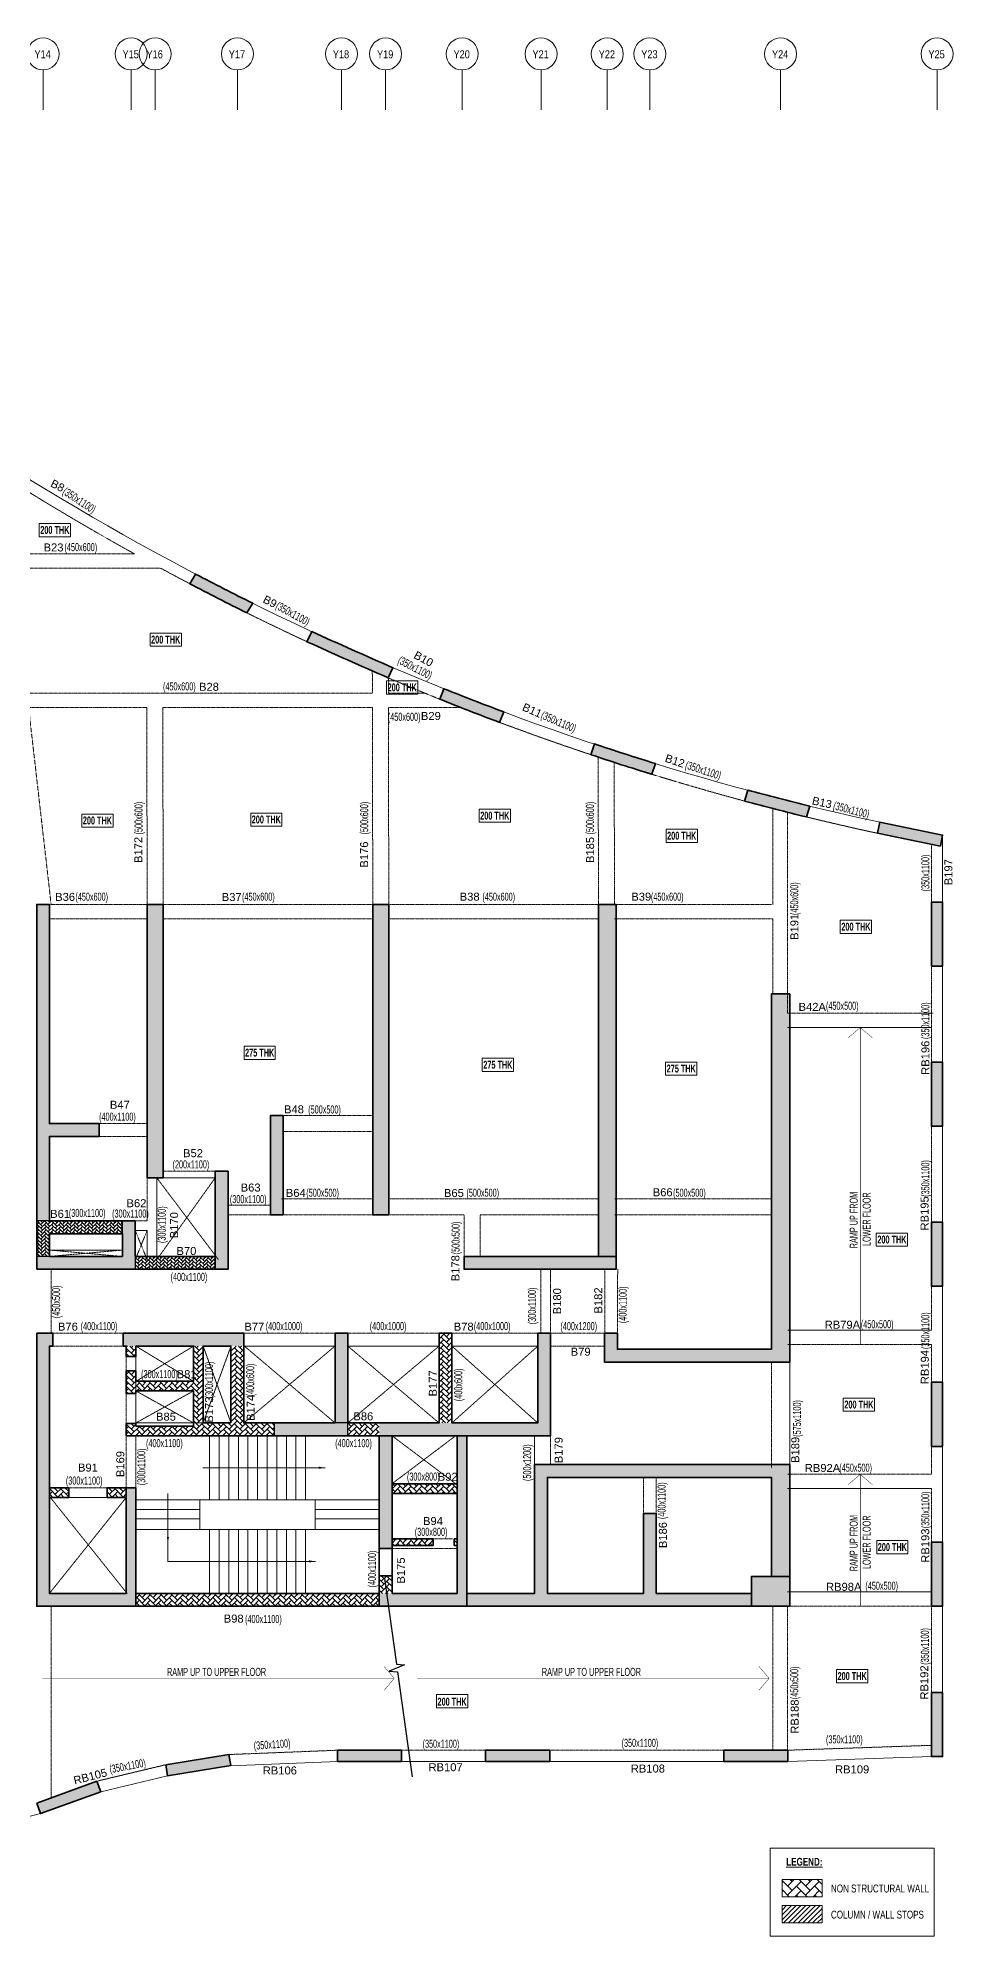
# Model space of a CAD drawing. Header units: millimetres. Extents: x 140 to 70374, y 109 to 63222.
# Drawn here: x 41789 to 70374, y 3930 to 63222 of the extents above; entities that cross this region are included whole.
import ezdxf
from ezdxf.enums import TextEntityAlignment as Align

# ---------------------------------------------------------------- set-up
doc = ezdxf.new("R2010")
doc.units = ezdxf.units.MM
doc.linetypes.add('Grid Line', pattern=[2222.5, 1270, -317.5, 317.5, -317.5])
doc.linetypes.add('HIDDEN', pattern=[0.375, 0.25, -0.125])
for name, color, linetype, lineweight in [('A-ANNO-DIMS', 8, 'Continuous', 15), ('A-DETL-MISC', 35, 'Continuous', 15), ('A-FLOR-IDEN', 11, 'Continuous', 9), ('A-GRIDS', 8, 'Continuous', 9), ('A-HIDD-ABVE', 8, 'HIDDEN', 20), ('G-ANNO-TEXT', 231, 'Continuous', 9), ('S-BEAM', 7, 'Continuous', 18), ('S-BEAM-IDEN', 2, 'Continuous', 9), ('S-COL HATCH', 9, 'Continuous', 0), ('S-COLS', 5, 'Continuous', 35), ('S-GRIDS', 8, 'Continuous', 9)]:
    doc.layers.add(name, color=color, linetype=linetype, lineweight=lineweight)
for name, color, linetype in [('Beam Nos', 7, 'Continuous'), ('changes', 7, 'Continuous'), ('SUNK SLAB', 8, 'Continuous')]:
    doc.layers.add(name, color=color, linetype=linetype)
doc.styles.add('Arial Narrow', font='ARIALN.TTF', dxfattribs={"height": 400})
doc.styles.add('Dim.s & Anno.(Misc.)', font='ARIALN.TTF')
doc.styles.add('SC-BBS1', font='SansSerif')
doc.styles.add('Swis721 LtCn BT', font='swisscl.ttf', dxfattribs={"width": 0.9, "height": 233.355162})
doc.styles.add('Swis721 LtCn BT_2', font='swisscl.ttf', dxfattribs={"height": 244.992296})
doc.styles.add('Swis721 LtCn BT_B', font='', dxfattribs={"width": 0.9, "height": 246.918336})
doc.styles.get('Swis721 LtCn BT_B').set_extended_font_data('Swis721 LtCn BT', bold=True)
doc.dimstyles.new('A-GFC-100', dxfattribs={"dimscale": 100, "dimtxt": 1.75, "dimasz": 1.5, "dimexe": 1.5, "dimexo": 0, "dimgap": 1, "dimtad": 1, "dimdsep": 46, "dimtxsty": 'Dim.s & Anno.(Misc.)', "dimblk": 'ARCHTICK', "dimcen": 0, "dimdle": 1.5, "dimclrd": 256, "dimclre": 8, "dimclrt": 6, "dimazin": 2, "dimtfac": 1, "dimtix": 1, "dimtmove": 2, "dimatfit": 3, "dimfxl": 1, "dimtolj": 1, "dimlwd": -1, "dimlwe": 9, "dimarcsym": 0})
pattern_1 = [(45, (-31794446.85, 20735559.75), (0, 169.7056275), [360, -120]), (135, (-31794362, 20735644.6), (1e-14, 169.7056275), [360, -120])]

# ---------------------------------------------------------------- blocks, each defined once
blk = doc.blocks.new('*U10')
blk.add_lwpolyline([(-28.23, 0), (-1.25, 0), (-0.62, 2.5), (0.62, -2.5), (1.25, 0), (34.3, 0)])
blk = doc.blocks.new('_ARCHTICK')
at = {"color": 0, "linetype": 'ByBlock', "const_width": 0.15}
blk.add_lwpolyline([(-0.5, -0.5), (0.5, 0.5)], dxfattribs=at)
blk = doc.blocks.new('A$Cb7cd9481')
at = {"layer": 'S-COL HATCH', "transparency": 33554687}
h = blk.add_hatch(color=256, dxfattribs=at)
h.dxf.hatch_style = 1
h.paths.add_polyline_path([(28420, 25306), (28602, 25607, -0.00603), (26815, 26517), (26634, 26217, 0.006005)])
h = blk.add_hatch(color=256, dxfattribs=at)
h.dxf.hatch_style = 1
h.paths.add_polyline_path([(30445, 24722), (30297, 24405, 0.004309), (32837, 23274), (32985, 23591, -0.004327)])
h = blk.add_hatch(color=256, dxfattribs=at)
h.dxf.hatch_style = 1
h.paths.add_polyline_path([(36311, 21885), (36443, 22213, -0.006015), (34578, 22935), (34446, 22609, 0.00603)])
h = blk.add_hatch(color=256, dxfattribs=at)
h.dxf.hatch_style = 1
h.paths.add_polyline_path([(41071, 20263), (41183, 20599, -0.006015), (39279, 21210), (39167, 20874, 0.00603)])
h = blk.add_hatch(color=256, dxfattribs=at)
h.dxf.hatch_style = 1
h.paths.add_polyline_path([(45907, 18929), (46003, 19269, -0.006016), (44065, 19767), (43970, 19427, 0.006031)])
h = blk.add_hatch(color=256, dxfattribs=at)
h.dxf.hatch_style = 1
h.paths.add_polyline_path([(48195, 18764), (48125, 18421), (50085, 18021), (50155, 18363)])
h = blk.add_hatch(color=256, dxfattribs=at)
h.dxf.hatch_style = 1
h.paths.add_polyline_path([(50155, 16269), (49805, 16269), (49805, 14269), (50155, 14269)])
h = blk.add_hatch(color=256, dxfattribs=at)
h.dxf.hatch_style = 1
h.paths.add_polyline_path([(49805, 9269), (50155, 9269), (50155, 11269), (49805, 11269)])
h = blk.add_hatch(color=256, dxfattribs=at)
h.dxf.hatch_style = 1
h.paths.add_polyline_path([(50155, 6269), (49805, 6269), (49805, 4269), (50155, 4269)])
h = blk.add_hatch(color=256, dxfattribs=at)
h.dxf.hatch_style = 1
h.paths.add_polyline_path([(50155, 1269), (49805, 1269), (49805, -731), (50155, -731)])
h = blk.add_hatch(color=256, dxfattribs=at)
h.dxf.hatch_style = 1
h.paths.add_polyline_path([(49805, -5724), (50155, -5724), (50155, -3724), (49805, -3724)])
h = blk.add_hatch(color=256, dxfattribs=at)
h.dxf.hatch_style = 1
h.paths.add_polyline_path([(49805, -10421), (50155, -10421), (50155, -8421), (49805, -8421)])
h = blk.add_hatch(color=256, dxfattribs=at)
h.dxf.hatch_style = 1
h.paths.add_polyline_path([(25886, -10678), (25942, -11024), (27916, -10706), (27860, -10360)])
h = blk.add_hatch(color=256, dxfattribs=at)
h.dxf.hatch_style = 1
h.paths.add_polyline_path([(31255, -10224), (31255, -10574), (33255, -10574), (33255, -10224)])
h = blk.add_hatch(color=256, dxfattribs=at)
h.dxf.hatch_style = 1
h.paths.add_polyline_path([(35880, -10224), (35880, -10574), (37880, -10574), (37880, -10224)])
h = blk.add_hatch(color=256, dxfattribs=at)
h.dxf.hatch_style = 1
h.paths.add_polyline_path([(43315, -10224), (43315, -10574), (45315, -10574), (45315, -10224)])
h = blk.add_hatch(color=256, dxfattribs=at)
h.dxf.hatch_style = 1
h.paths.add_polyline_path([(23855, -11522), (23735, -11193), (21855, -11874), (21974, -12203)])
at = {"layer": 'S-COLS', "elevation": 0}
for points in [[(26634, 26217, 0.006005), (28420, 25306), (28602, 25607, -0.00603), (26815, 26517), (26634, 26217)], [(30297, 24405), (30445, 24722, 0.004327), (32985, 23591), (32837, 23274, -0.004309), (30297, 24405)], [(36443, 22213, -0.006015), (34578, 22935), (34446, 22609, 0.00603), (36311, 21885), (36443, 22213)], [(39167, 20874, 0.00603), (41071, 20263), (41183, 20599, -0.006015), (39279, 21210), (39167, 20874)], [(46003, 19269, -0.006016), (44065, 19767), (43970, 19427, 0.006031), (45907, 18929), (46003, 19269)]]:
    blk.add_lwpolyline(points, format="xyb", dxfattribs=at)
for points in [[(48195, 18764), (50155, 18363), (50085, 18021), (48125, 18421), (48195, 18764)], [(25886, -10678), (25942, -11024), (27916, -10706), (27860, -10360), (25886, -10678)], [(21855, -11874), (21974, -12203), (23855, -11522), (23735, -11193), (21855, -11874)]]:
    blk.add_lwpolyline(points, dxfattribs=at)
for points in [[(49805, 16269), (50155, 16269), (50155, 14269), (49805, 14269)], [(49805, 11269), (50155, 11269), (50155, 9269), (49805, 9269)], [(49805, 6269), (50155, 6269), (50155, 4269), (49805, 4269)], [(49805, 1269), (50155, 1269), (50155, -731), (49805, -731)], [(49805, -3724), (50155, -3724), (50155, -5724), (49805, -5724)], [(49805, -8421), (50155, -8421), (50155, -10421), (49805, -10421)], [(31255, -10224), (33255, -10224), (33255, -10574), (31255, -10574)], [(35880, -10224), (37880, -10224), (37880, -10574), (35880, -10574)], [(43315, -10224), (45315, -10224), (45315, -10574), (43315, -10574)]]:
    blk.add_lwpolyline(points, close=True, dxfattribs=at)
blk = doc.blocks.new('A$C0921b736')
at = {"layer": 'S-COL HATCH', "transparency": 33554687}
h = blk.add_hatch(color=256, dxfattribs=at)
h.dxf.hatch_style = 1
h.paths.add_polyline_path([(29725, 12785), (30125, 12785), (30125, 15425), (31675, 15425), (31675, 15825), (30125, 15825), (30125, 22675), (29725, 22675)])
h = blk.add_hatch(color=256, dxfattribs=at)
h.dxf.hatch_style = 1
h.paths.add_polyline_path([(33675, 14135), (33175, 14135), (33175, 22675), (33675, 22675)])
h = blk.add_hatch(color=256, dxfattribs=at)
h.dxf.hatch_style = 1
h.paths.add_polyline_path([(40725, 12975), (40225, 12975), (40225, 22675), (40725, 22675)])
h = blk.add_hatch(color=256, dxfattribs=at)
h.dxf.hatch_style = 1
h.paths.add_polyline_path([(43075, 11675), (43075, 11275), (47825, 11275), (47825, 11675)])
h.paths.add_polyline_path([(47825, 22675), (47275, 22675), (47275, 11675), (47825, 11675)])
h = blk.add_hatch(color=256, dxfattribs=at)
h.dxf.hatch_style = 1
h.paths.add_polyline_path([(53250, 8375), (53250, 19875), (52675, 19875), (52675, 8775), (47865, 8775), (47865, 9275), (47465, 9275), (47465, 8375)])
h = blk.add_hatch(color=256, dxfattribs=at)
h.dxf.hatch_style = 1
h.paths.add_polyline_path([(37425, 16075), (37025, 16075), (37025, 12975), (37425, 12975)])
h = blk.add_hatch(color=256, dxfattribs=at)
h.dxf.hatch_style = 1
h.paths.add_polyline_path([(35305, 11675), (35305, 11275), (35705, 11275), (35705, 14335), (35305, 14335)])
h = blk.add_hatch(color=256, dxfattribs=at)
h.dxf.hatch_style = 1
h.paths.add_polyline_path([(32805, 11275), (32805, 11675), (32805, 12785), (32405, 12785), (32405, 12385), (32405, 11675), (30125, 11675), (29725, 11675), (29725, 11275)])
at = {"layer": 'S-COL HATCH'}
h = blk.add_hatch(dxfattribs=at)
h.set_pattern_fill('AR-HBONE', color=256, scale=20)
h.set_pattern_definition([(45, (-31794446.854, 20735559.75), (0, 113.13708499), [240, -80]), (135, (-31794390.286, 20735616.32), (9e-15, 113.13708499), [240, -80])])
h.paths.add_polyline_path([(30125, 12385), (30125, 11692), (30125, 11692), (30125, 11675), (29725, 11675), (29725, 12785), (32405, 12785), (32405, 12485), (32405, 12385)])
h = blk.add_hatch(dxfattribs=at)
h.set_pattern_fill('AR-HBONE', color=256, scale=20)
h.set_pattern_definition([(45, (-31966103.18, 21022167.41), (0, 113.13708499), [240, -80]), (135, (-31966046.61, 21022223.98), (9e-15, 113.13708499), [240, -80])])
h.paths.add_polyline_path([(35305, 11275), (35305, 11675), (32805, 11675), (32805, 11275)])
at = {"layer": 'S-COL HATCH', "transparency": 33554687}
h = blk.add_hatch(color=256, dxfattribs=at)
h.dxf.hatch_style = 1
h.paths.add_polyline_path([(32525, 4450), (32825, 4450), (32825, 1150), (32825, 750), (30125, 750), (29725, 750), (29725, 1150), (29725, 1150), (29725, 9275), (30225, 9275), (30225, 8875), (30125, 8875), (30125, 1150), (30125, 1150), (32525, 1150), (32525, 1150)])
h = blk.add_hatch(color=256, dxfattribs=at)
h.dxf.hatch_style = 1
h.paths.add_polyline_path([(36195, 9275), (32425, 9275), (32425, 8875), (36195, 8875)])
h = blk.add_hatch(color=256, dxfattribs=at)
h.dxf.hatch_style = 1
h.paths.add_polyline_path([(39445, 9275), (39045, 9275), (39045, 6475), (39445, 6475)])
h = blk.add_hatch(color=256, dxfattribs=at)
h.dxf.hatch_style = 1
h.paths.add_polyline_path([(40425, 6075), (40425, 6475), (45379, 6475), (45379, 9275), (45779, 9275), (45779, 6075)])
at = {"layer": 'S-COL HATCH'}
h = blk.add_hatch(dxfattribs=at)
h.set_pattern_fill('AR-HBONE', color=256, scale=30)
h.set_pattern_definition(pattern_1)
h.paths.add_polyline_path([(42695, 6475), (42295, 6475), (42295, 9275), (42695, 9275)])
h = blk.add_hatch(dxfattribs=at)
h.set_pattern_fill('AR-HBONE', color=256, scale=30)
h.set_pattern_definition(pattern_1)
h.paths.add_polyline_path([(34925, 8875), (34625, 8875), (34625, 7775), (32825, 7775), (32825, 8100), (32525, 8100), (32525, 7398), (32825, 7398), (32825, 7475), (34625, 7475), (34625, 6375), (32825, 6375), (32825, 6453), (32525, 6453), (32525, 6075), (37145, 6075), (37145, 6475), (34925, 6475)])
h = blk.add_hatch(dxfattribs=at)
h.set_pattern_fill('AR-HBONE', color=256, scale=30)
h.set_pattern_definition(pattern_1)
h.paths.add_polyline_path([(32825, 8875), (32525, 8875), (32525, 8550), (32825, 8550)])
h = blk.add_hatch(dxfattribs=at)
h.set_pattern_fill('AR-HBONE', color=256, scale=30)
h.set_pattern_definition(pattern_1)
h.paths.add_polyline_path([(36195, 6475), (35795, 6475), (35795, 8875), (36195, 8875)])
at = {"layer": 'S-COL HATCH', "transparency": 33554687}
h = blk.add_hatch(color=256, dxfattribs=at)
h.dxf.hatch_style = 1
h.paths.add_polyline_path([(39445, 6475), (37145, 6475), (37145, 6075), (39445, 6075)])
at = {"layer": 'S-COL HATCH'}
h = blk.add_hatch(dxfattribs=at)
h.set_pattern_fill('AR-HBONE', color=256, scale=30)
h.set_pattern_definition(pattern_1)
h.paths.add_polyline_path([(39445, 6475), (40425, 6475), (40425, 6075), (39445, 6075)])
at = {"layer": 'S-COL HATCH', "transparency": 33554687}
h = blk.add_hatch(color=256, dxfattribs=at)
h.dxf.hatch_style = 1
h.paths.add_polyline_path([(40425, 6075), (40825, 6075), (40825, 6075), (40825, 4575), (40825, 4575), (40825, 4275), (40825, 2550), (40425, 2550)])
h = blk.add_hatch(color=256, dxfattribs=at)
h.dxf.hatch_style = 1
h.paths.add_polyline_path([(42865, 6075), (43165, 6075), (43165, 750), (42865, 750), (40425, 750), (40425, 1150), (42865, 1150), (42865, 2850), (42865, 2850), (42865, 2850)])
h = blk.add_hatch(color=256, dxfattribs=at)
h.dxf.hatch_style = 1
h.paths.add_polyline_path([(52675, 4775), (52675, 1675), (53250, 1675), (53250, 5175), (45279, 5175), (45279, 1150), (43165, 1150), (43165, 750), (52050, 750), (52050, 1150), (49079, 1150), (49079, 3648), (48679, 3648), (48679, 1150), (45679, 1150), (45679, 4775)])
at = {"layer": 'S-COL HATCH'}
h = blk.add_hatch(dxfattribs=at)
h.set_pattern_fill('AR-HBONE', color=256, scale=30)
h.set_pattern_definition([(45, (-31794446.85, 20683630.75), (0, 169.7056275), [360, -120]), (135, (-31794362, 20683715.6), (1e-14, 169.7056275), [360, -120])])
h.paths.add_polyline_path([(32525, 4150), (32525, 4450), (31925, 4450), (31925, 4150)])
h.paths.add_polyline_path([(30725, 4150), (30725, 4450), (30125, 4450), (30125, 4150)])
h = blk.add_hatch(dxfattribs=at)
h.set_pattern_fill('AR-HBONE', color=256, scale=30)
h.set_pattern_definition(pattern_1)
h.paths.add_polyline_path([(40825, 4275), (42865, 4275), (42865, 4575), (40825, 4575)])
h = blk.add_hatch(dxfattribs=at)
h.set_pattern_fill('AR-HBONE', color=256, scale=30)
h.set_pattern_definition(pattern_1)
h.paths.add_polyline_path([(42115, 2850), (42115, 2650), (40825, 2650), (40825, 2850)])
h = blk.add_hatch(dxfattribs=at)
h.set_pattern_fill('AR-HBONE', color=256, scale=30)
h.set_pattern_definition(pattern_1)
h.paths.add_polyline_path([(42765, 2850), (42865, 2850), (42865, 2650), (42765, 2650)])
h = blk.add_hatch(dxfattribs=at)
h.set_pattern_fill('AR-HBONE', color=256, scale=30)
h.set_pattern_definition(pattern_1)
h.paths.add_polyline_path([(40425, 1700), (40825, 1700), (40825, 1150), (40425, 1150)])
at = {"layer": 'S-COL HATCH', "transparency": 33554687}
h = blk.add_hatch(color=256, dxfattribs=at)
h.dxf.hatch_style = 1
h.paths.add_polyline_path([(53250, 1675), (53250, 750), (52050, 750), (52050, 1675)])
at = {"layer": 'S-COL HATCH'}
h = blk.add_hatch(dxfattribs=at)
h.set_pattern_fill('AR-HBONE', color=256, scale=30)
h.set_pattern_definition(pattern_1)
h.paths.add_polyline_path([(40425, 1150), (32825, 1150), (32825, 750), (40425, 750)])
at = {"layer": 'changes'}
for p, q in [((30125, 12785), (29725, 12785)), ((32405, 12385), (32405, 12785)), ((30125, 11675), (29725, 11675)), ((32805, 11675), (32805, 11275)), ((35305, 11675), (35305, 11275))]:
    blk.add_line(p, q, dxfattribs=at)
blk.add_lwpolyline([(39445, 6475), (37145, 6475), (37145, 6075), (39445, 6075)], close=True, dxfattribs=at)
at = {"layer": 'S-COLS'}
for p, q in [((32525, 4450), (32525, 1150)), ((32825, 4450), (32825, 1150)), ((40825, 2550), (40425, 2550)), ((40825, 1700), (40425, 1700)), ((32825, 1150), (32825, 750))]:
    blk.add_line(p, q, dxfattribs=at)
for points in [[(29725, 11275), (29725, 22675), (30125, 22675), (30125, 15825), (31675, 15825), (31675, 15425), (30125, 15425), (30125, 12785), (32805, 12785), (32805, 11675), (35305, 11675), (35305, 14335), (35705, 14335), (35705, 11275), (29725, 11275)], [(47825, 11675), (47825, 22675), (47275, 22675), (47275, 11675), (47825, 11675)], [(29725, 1150), (29725, 9275), (30225, 9275), (30225, 8875), (30125, 8875), (30125, 1150), (32525, 1150)], [(36195, 9275), (32425, 9275), (32425, 8875), (32525, 8875), (32525, 8550), (32825, 8550), (32825, 8875), (33725, 8875), (34625, 8875), (34625, 7775), (32825, 7775), (32825, 8100), (32525, 8100), (32525, 7398), (32825, 7398), (32825, 7475), (34625, 7475), (34625, 6375), (33725, 6375), (32825, 6375), (32825, 6453), (32525, 6453), (32525, 6075), (34625, 6075), (34625, 6075), (45779, 6075), (45779, 9275), (45379, 9275), (45379, 6475), (42695, 6475), (42695, 9275)], [(39045, 9275), (39045, 6475), (36195, 6475), (36195, 9275)], [(39445, 9275), (39045, 9275)], [(42295, 9275), (42295, 6475), (39445, 6475), (39445, 9275)], [(42695, 9275), (42295, 9275)], [(40825, 750), (40425, 750), (40425, 6075)], [(40825, 6075), (40825, 1150)], [(43165, 6075), (43165, 750), (42865, 750)], [(42865, 1150), (42865, 6075)], [(43165, 1150), (45279, 1150), (45279, 5175), (53250, 5175)], [(53250, 5175), (53250, 1675), (52675, 1675), (52675, 4775), (45679, 4775), (45679, 1150), (48679, 1150), (48679, 3648), (49079, 3648), (49079, 1150), (52050, 1150), (52050, 750), (43165, 750)], [(30125, 4150), (30725, 4150), (30725, 4450), (30125, 4450)], [(32525, 4150), (31925, 4150), (31925, 4450), (32825, 4450)], [(40825, 2850), (42115, 2850)], [(42115, 2650), (40825, 2650)], [(42115, 2850), (42115, 2650)], [(42765, 2650), (42765, 2850)], [(42765, 2850), (42865, 2850)], [(42865, 2650), (42765, 2650)], [(30125, 750), (30125, 750), (29725, 750), (29725, 1150)], [(32825, 1150), (40425, 1150), (40425, 750), (30125, 750)], [(40825, 1150), (42865, 1150)], [(42865, 750), (40825, 750)]]:
    blk.add_lwpolyline(points, dxfattribs=at)
for points in [[(33675, 14135), (33175, 14135), (33175, 22675), (33675, 22675)], [(53250, 8375), (47465, 8375), (47465, 9275), (47865, 9275), (47865, 8775), (52675, 8775), (52675, 19875), (53250, 19875)], [(30125, 12385), (32405, 12385), (32405, 11675), (30125, 11675)], [(35795, 6475), (34925, 6475), (34925, 8875), (35795, 8875)], [(40825, 4575), (42865, 4575), (42865, 4275), (40825, 4275)]]:
    blk.add_lwpolyline(points, close=True, dxfattribs=at)
at = {"layer": 'S-COLS', "elevation": 0}
for points in [[(40725, 12975), (40225, 12975), (40225, 22675), (40725, 22675)], [(37425, 16075), (37025, 16075), (37025, 12975), (37425, 12975)], [(43075, 11675), (47825, 11675), (47825, 11275), (43075, 11275)], [(53250, 750), (52050, 750), (52050, 1675), (53250, 1675)]]:
    blk.add_lwpolyline(points, close=True, dxfattribs=at)
blk = doc.blocks.new('Grid - Type 1 Structural-6743905-9TH FLOOR LVL')
at = {"layer": 'A-GRIDS'}
blk.add_circle((0, 0), 4, dxfattribs=at)
blk = doc.blocks.new('A$C45bf0ae9')
at = {"layer": 'S-GRIDS', "linetype": 'Grid Line'}
for p, q in [((22055, 41014), (22055, 42264)), ((24805, 41014), (24805, 42264)), ((25555, 41014), (25555, 42264)), ((28125, 41014), (28125, 42264)), ((31375, 41014), (31375, 42264)), ((32755, 41014), (32755, 42264)), ((35145, 41014), (35145, 42264)), ((37610, 41014), (37610, 42264)), ((39680, 41014), (39680, 42264)), ((41010, 41014), (41010, 42264)), ((45093, 41014), (45093, 42264)), ((49980, 41014), (49980, 42264))]:
    blk.add_line(p, q, dxfattribs=at)
at = {"layer": 'A-GRIDS', "xscale": 124.9999999999999, "yscale": 124.9999999999999, "zscale": 124.9999999999999}
for p in [(22055, 42764), (24805, 42764), (25555, 42764), (28125, 42764), (31375, 42764), (32755, 42764), (35145, 42764), (37610, 42764), (39680, 42764), (41010, 42764), (45093, 42764), (49980, 42764)]:
    blk.add_blockref('Grid - Type 1 Structural-6743905-9TH FLOOR LVL', p, dxfattribs=at)
at = {"layer": 'A-GRIDS', "lineweight": 18, "char_height": 250, "width": 641.35, "attachment_point": 1, "style": 'Arial Narrow'}
for s, insert in [('Y14', (21786, 42879)), ('Y15', (24536, 42879)), ('Y16', (25286, 42879)), ('Y17', (27856, 42879)), ('Y18', (31106, 42879)), ('Y19', (32486, 42879)), ('Y20', (34876, 42879)), ('Y21', (37341, 42879)), ('Y22', (39411, 42879)), ('Y23', (40741, 42879)), ('Y24', (44824, 42879)), ('Y25', (49711, 42879))]:
    blk.add_mtext(s, dxfattribs=dict(at, insert=insert))
blk = doc.blocks.new('A$C40398dd4')
at = {"layer": 'A-ANNO-DIMS', "ltscale": 500, "elevation": 0}
blk.add_lwpolyline([(5810, 1000), (6600, 1000), (6600, 1565)], dxfattribs=at)
at = {"layer": 'A-DETL-MISC'}
for p, q in [((2300, 4925), (2300, 2925)), ((2600, 4925), (2600, 2925)), ((2900, 4925), (2900, 2925)), ((3200, 4925), (3200, 2925)), ((3500, 4925), (3500, 2925)), ((3800, 4925), (3800, 2925)), ((4100, 4925), (4100, 2925)), ((4400, 4925), (4400, 2925)), ((4700, 4925), (4700, 2925)), ((5000, 4925), (5000, 2925)), ((5300, 4925), (5300, 2925)), ((2300, 0), (2300, 2000)), ((2600, 0), (2600, 2000)), ((2900, 0), (2900, 2000)), ((3200, 0), (3200, 2000)), ((3500, 0), (3500, 2000)), ((3800, 0), (3800, 2000)), ((4100, 0), (4100, 2000)), ((4400, 0), (4400, 2000)), ((4700, 0), (4700, 2000)), ((5000, 0), (5000, 2000)), ((5300, 0), (5300, 2000))]:
    blk.add_line(p, q, dxfattribs=at)
for points in [[(2000, 2925), (0, 2925)], [(2000, 2625), (0, 2625)], [(5600, 2925), (7600, 2925)], [(5600, 2625), (7600, 2625)], [(2000, 2325), (0, 2325)], [(5600, 2325), (7600, 2325)]]:
    blk.add_lwpolyline(points, dxfattribs=at)
blk.add_lwpolyline([(5600, 2925), (5600, 2000), (2000, 2000), (2000, 2925)], close=True, dxfattribs=at)
at = {"layer": 'A-DETL-MISC', "elevation": 0}
for points in [[(2000, 2000), (0, 2000)], [(5600, 2000), (7600, 2000)]]:
    blk.add_lwpolyline(points, dxfattribs=at)
at = {"layer": 'A-ANNO-DIMS', "ltscale": 500}
for points in [[(1688, 3925), (5510, 3925)], [(6600, 1565), (6600, 3126)], [(1988, 1000), (5810, 1000)]]:
    blk.add_leader(points, dimstyle='A-GFC-100', override={"dimasz": 2, "dimtad": 0, "dimfxl": 0.18, "dimarcsym": 1}, dxfattribs=at)

msp = doc.modelspace()

# ---------------------------------------------------------------- hatches: boundary and pattern name
at = {"layer": 'SUNK SLAB'}
h = msp.add_hatch(dxfattribs=at)
h.set_pattern_fill('AR-HBONE', color=8, scale=50, style=0)
h.set_pattern_definition([(45, (-31293566.95, 20969226.17), (0, 282.8427125), [600, -200]), (135, (-31293425.53, 20969367.6), (2e-14, 282.8427125), [600, -200])])
h.paths.add_polyline_path([(66283.3, 5697.6), (66283.3, 5156.3), (65033.6, 5156.3), (65033.6, 5697.6)], flags=0)
h = msp.add_hatch(dxfattribs=at)
h.set_pattern_fill('ANSI31', color=8, scale=850, style=0)
h.set_pattern_definition([(45, (-31293566.95, 20969894.67), (-75.1300955, 75.1300955), [])])
h.paths.add_polyline_path([(66283.3, 4881.2), (66283.3, 4340), (65033.6, 4340), (65033.6, 4881.2)], flags=0)

# ---------------------------------------------------------------- linework, layer by layer
at = {"layer": 'A-FLOR-IDEN', "color": 8, "elevation": 0, "flags": 128}
for points in [[(42806.7, 48054.3), (42806.7, 47642.5), (41829.2, 47642.5), (41829.2, 48054.3)], [(42806.7, 48054.3), (42806.7, 47642.5), (41829.2, 47642.5), (41829.2, 48054.3)], [(53657.1, 43136.8), (53657.1, 42724.9), (52679.6, 42724.9), (52679.6, 43136.8)], [(53657.1, 43136.8), (53657.1, 42724.9), (52679.6, 42724.9), (52679.6, 43136.8)], [(56645.1, 31347.6), (56645.1, 30935.8), (55667.6, 30935.8), (55667.6, 31347.6)], [(68954.8, 25889.2), (68954.8, 25477.4), (67977.3, 25477.4), (67977.3, 25889.2)], [(67924.3, 20734.4), (67924.3, 20322.5), (66946.8, 20322.5), (66946.8, 20734.4)], [(68967.3, 16282.4), (68967.3, 15870.5), (67989.8, 15870.5), (67989.8, 16282.4)], [(67711.5, 12251.9), (67711.5, 11840.1), (66734, 11840.1), (66734, 12251.9)], [(55214.7, 11470.3), (55214.7, 11058.5), (54237.2, 11058.5), (54237.2, 11470.3)]]:
    msp.add_lwpolyline(points, close=True, dxfattribs=at)
at = {"layer": 'A-FLOR-IDEN', "color": 8, "flags": 128}
for points in [[(46268.7, 44630.8), (46268.7, 44219), (45291.2, 44219), (45291.2, 44630.8)], [(46268.7, 44630.8), (46268.7, 44219), (45291.2, 44219), (45291.2, 44630.8)], [(44135.2, 38979.3), (44135.2, 38567.5), (43157.7, 38567.5), (43157.7, 38979.3)], [(44135.2, 38979.3), (44135.2, 38567.5), (43157.7, 38567.5), (43157.7, 38979.3)], [(49411.2, 39010.3), (49411.2, 38598.5), (48433.7, 38598.5), (48433.7, 39010.3)], [(49411.2, 39010.3), (49411.2, 38598.5), (48433.7, 38598.5), (48433.7, 39010.3)], [(56548.7, 39131.8), (56548.7, 38720), (55571.2, 38720), (55571.2, 39131.8)], [(56548.7, 39131.8), (56548.7, 38720), (55571.2, 38720), (55571.2, 39131.8)], [(62387.7, 38503.3), (62387.7, 38091.5), (61410.2, 38091.5), (61410.2, 38503.3)], [(62387.7, 38503.3), (62387.7, 38091.5), (61410.2, 38091.5), (61410.2, 38503.3)], [(67830.7, 35660.8), (67830.7, 35249), (66853.2, 35249), (66853.2, 35660.8)], [(67830.7, 35660.8), (67830.7, 35249), (66853.2, 35249), (66853.2, 35660.8)], [(49204.2, 31727), (49204.2, 31315.2), (48226.7, 31315.2), (48226.7, 31727)], [(62373.4, 31230.6), (62373.4, 30818.8), (61395.9, 30818.8), (61395.9, 31230.6)]]:
    msp.add_lwpolyline(points, close=True, dxfattribs=at)
at = {"layer": 'A-HIDD-ABVE', "linetype": 'HIDDEN'}
for p, q in [((47328.8, 27618), (45498.8, 25058)), ((47428.8, 25058), (45498.8, 27618)), ((45198.8, 25968), (44828.8, 25058)), ((45198.8, 25058), (44828.8, 25968)), ((44428.8, 25358.2), (42148.8, 25158)), ((44428.8, 25158), (42148.8, 25358.2)), ((46648.8, 22358), (44848.8, 21258)), ((46648.8, 21258), (44848.8, 22358)), ((47818.8, 22358), (46948.8, 19958)), ((47818.8, 19958), (46948.8, 22358)), ((51068.8, 22358), (48218.8, 19958)), ((51068.8, 19958), (48238.8, 22358)), ((54318.8, 22358), (51468.8, 19958)), ((54318.8, 19958), (51468.8, 22358)), ((57403.1, 22358), (54718.8, 19958)), ((57403.1, 19958), (54718.8, 22358)), ((46648.8, 19958), (44848.8, 20958)), ((46648.8, 20958), (44848.8, 19958)), ((52848.8, 19558), (54838.7, 18058)), ((52848.8, 18058), (54838.7, 19558)), ((44548.8, 17632.8), (42148.8, 14632.8)), ((42172.8, 17632.8), (44572.8, 14632.8))]:
    msp.add_line(p, q, dxfattribs=at)
at = {"layer": 'G-ANNO-TEXT', "color": 7, "elevation": 0}
for points in [[(64665.1, 6669.8), (69783.8, 6669.8), (69783.8, 3929.6), (64665.1, 3929.6)], [(66283.3, 5697.6), (66283.3, 5156.3), (65033.6, 5156.3), (65033.6, 5697.6)], [(66283.3, 4881.2), (66283.3, 4340), (65033.6, 4340), (65033.6, 4881.2)]]:
    msp.add_lwpolyline(points, close=True, dxfattribs=at)
at = {"layer": 'S-BEAM', "linetype": 'HIDDEN'}
for p, q in [((41469.6, 47108), (44800.2, 47108)), ((41469.6, 46658), (45621.6, 46658)), ((52235.5, 42758, 0), (52234.1, 43445.6, 0)), ((41469.6, 42758), (52235.5, 42758)), ((52735.5, 42758, 0), (52734.5, 43230.7, 0)), ((52735.5, 42758), (53868.2, 42758)), ((42197.1, 36186.4), (41496.2, 42309.2, 0)), ((45191.1, 42308), (41496.4, 42308)), ((45198.8, 36158), (45191.1, 42308)), ((45691.3, 42308), (52236.4, 42308)), ((45698.8, 36158), (45691.3, 42308)), ((52248.8, 36158, 0), (52236.4, 42308, 0)), ((52736.4, 42308), (54992.6, 42308)), ((52748.8, 36158, 0), (52736.4, 42308, 0)), ((59298.8, 36158), (59289.5, 40756.4)), ((59798.8, 36158), (59789.8, 40592.5)), ((64748.8, 36158), (64748.8, 39151.5)), ((65198.8, 32758), (65198.8, 39036.8)), ((45198.7, 36158), (42148.8, 36158)), ((45198.7, 35708), (42148.8, 35708)), ((45698.8, 36158), (52248.8, 36158, 0)), ((45698.8, 35708), (52248.8, 35708)), ((59298.8, 36158), (52748.8, 36158, 0)), ((59298.8, 35708), (52748.8, 35708)), ((64698.8, 36158), (59798.8, 36158)), ((64748.8, 35708), (59798.8, 35708)), ((64748.8, 33358), (64748.8, 35708)), ((69753.1, 32758), (65198.8, 32758)), ((43698.8, 29308), (45198.8, 29308)), ((49448.8, 29558, 0), (52248.8, 29558, 0)), ((49448.8, 29058, 0), (52248.8, 29058, 0)), ((43698.8, 28908), (45198.8, 28908)), ((45198.8, 27618), (45198.8, 26268)), ((47328.8, 27818), (45698.8, 27818)), ((49048.8, 26758), (47728.8, 26758)), ((52248.8, 26958, 0), (49398.8, 26958, 0)), ((59298.8, 26958), (52748.8, 26958)), ((59798.8, 26958), (64698.8, 26958)), ((45198.8, 26268), (44828.8, 26268)), ((49048.8, 26458), (47728.8, 26458)), ((55098.8, 26458), (49448.8, 26458)), ((55098.8, 25158, 0), (55098.8, 26458, 0)), ((59298.8, 26458), (55598.8, 26458)), ((55598.8, 25158, 0), (55598.8, 26458, 0)), ((59798.8, 26458), (64698.8, 26458)), ((42198.8, 24758), (42198.8, 22758)), ((57503.1, 22758), (57503.1, 24758, 0)), ((57803.1, 22758), (57803.1, 24758, 0)), ((59498.8, 24758), (59498.8, 22758)), ((59898.8, 24758, 0), (59888.8, 22758)), ((44448.7, 22758), (42248.8, 22758)), ((51068.8, 22758), (48218.8, 22758)), ((54318.8, 22758), (51468.8, 22758)), ((57403.1, 22758), (54718.8, 22758)), ((59498.8, 22758), (57803.1, 22758)), ((44448.7, 22358), (42248.8, 22358)), ((44548.8, 19935.5), (44548.8, 22358)), ((59498.8, 22358), (57803.1, 22358)), ((65213.1, 22408), (69699.2, 22408)), ((64698.8, 18558), (64698.8, 21858)), ((44548.8, 17932.8), (44548.8, 19558)), ((44848.8, 17932.8), (44848.8, 19558)), ((57803.1, 19558), (57803.1, 18658)), ((43948.8, 17932.8), (42748.8, 17932.8)), ((60703.1, 17130.6), (60703.1, 18258)), ((61103.1, 17130.6), (61103.1, 18258)), ((65198.8, 18358), (69699.2, 18358)), ((54888.7, 16032.8), (52848.8, 16032.8)), ((54738.7, 16332.8), (54088.7, 16332.8)), ((42198.8, 14232.8), (42198.8, 8246.7)), ((64748.8, 14232.8), (64748.8, 9738.5)), ((65198.8, 14232.8), (69713.1, 14232.8)), ((65198.8, 14232.8), (65198.8, 9751.8)), ((47775.7, 9600, 0), (51142.1, 9733.8, 0)), ((53149.1, 9734, 0), (55774.2, 9734, 0)), ((63209.1, 9734, 0), (57774.2, 9734, 0)), ((65197.2, 9733.8), (69687.2, 9887, 0)), ((43667.6, 8776.2, 0), (45754.7, 9274.7, 0)), ((42198.8, 7874.5), (42198.8, 7869.9))]:
    msp.add_line(p, q, dxfattribs=at)
at = {"layer": 'S-BEAM'}
for p, q in [((69713.1, 32308), (65198.8, 32308)), ((45498.8, 27618), (45498.8, 25058)), ((47328.8, 27618), (45698.8, 27618)), ((45198.8, 25968), (44828.8, 25968)), ((45198.8, 25968), (45198.8, 25058)), ((65213.1, 22858), (69699.2, 22858)), ((44848.8, 19935.5), (44848.8, 22358)), ((51068.8, 22358), (48218.8, 22358)), ((54318.8, 22358), (51468.8, 22358)), ((57403.1, 22358), (54718.8, 22358)), ((65273.8, 18558), (65273.8, 21858)), ((46948.8, 19958), (44848.8, 19958)), ((57303.1, 19558), (57303.1, 18658)), ((65198.8, 17908), (69699.2, 17908)), ((43948.8, 17632.8), (42748.8, 17632.8)), ((65198.8, 14682.8), (69713.1, 14682.8)), ((65209.1, 9384), (69699.2, 9537.2, 0)), ((43748.9, 8435.8, 0), (45836, 8934.2, 0)), ((47789.6, 9250.3, 0), (51156, 9384.1, 0)), ((53149.1, 9384, 0), (55774.2, 9384, 0)), ((63209.1, 9384, 0), (57774.2, 9384, 0)), ((35641, 6135.7, 0), (41868.3, 7754.8, 0))]:
    msp.add_line(p, q, dxfattribs=at)
at = {"layer": 'S-BEAM', "ltscale": 250000, "elevation": 0}
msp.add_lwpolyline([(70049.2, 38321.4, -0.1044195), (37932.1, 51786.4, 0.059137), (29809, 57109.2, 0.059137)], format="xyb", dxfattribs=at)
at = {"layer": 'S-BEAM', "linetype": 'HIDDEN', "elevation": 0}
for points in [[(44800.2, 47108, -0.0114004), (41469.6, 49057.4)], [(52234.1, 43445.6, -0.0217249), (45621.6, 46658, -0.0217249)], [(59289.5, 40756.4, -0.0207042), (52734.5, 43230.7, -0.0207042)], [(64748.8, 39151.5, -0.0152572), (59789.8, 40592.5, -0.0152572)], [(69713.1, 38029.7, -0.0136644), (65198.8, 39036.8, -0.0136644)]]:
    msp.add_lwpolyline(points, format="xyb", dxfattribs=at)
for points in [[(69699.2, 22858), (69699.2, 38029.7)], [(69699.2, 18358), (69699.2, 22408)], [(69699.2, 9537.1), (69699.2, 17908)]]:
    msp.add_lwpolyline(points, dxfattribs=at)
at = {"layer": 'S-BEAM', "elevation": 0}
for points in [[(70049.2, 9537.1), (70049.2, 38321.4)], [(65213.1, 32308), (69713.1, 32308)]]:
    msp.add_lwpolyline(points, dxfattribs=at)
at = {"layer": 'S-BEAM', "const_width": 12.5, "elevation": 0}
for points in [[(67852.5, 31991.6), (67477.5, 32308), (67102.5, 31991.6)], [(41924.1, 11982.8), (52916.6, 11982.8)], [(52601.6, 11603.5), (52917.9, 11978.5), (52601.6, 12353.5)], [(53633.7, 11982.8), (64626.3, 11982.8)], [(64311.2, 11603.5), (64627.6, 11978.5), (64311.2, 12353.5)]]:
    msp.add_lwpolyline(points, dxfattribs=at)
at = {"layer": 'S-BEAM', "const_width": 12.5}
for points in [[(67477.5, 32308), (67477.5, 22408)], [(67852.5, 18034.5), (67477.5, 18350.8), (67102.5, 18034.5)], [(67477.5, 18358), (67477.5, 14232.8)]]:
    msp.add_lwpolyline(points, dxfattribs=at)
at = {"layer": 'S-BEAM', "elevation": 0}
msp.add_lwpolyline([(42148.8, 25158), (44428.8, 25158), (44428.8, 25358.2), (42148.8, 25358.2)], close=True, dxfattribs=at)

# ---------------------------------------------------------------- block references
at = {"xscale": 100, "yscale": 100, "zscale": 100, "rotation": 277.960533334072}
msp.add_blockref('*U10', (53002, 12303.7, 0), dxfattribs=at)
at = {"layer": 'Beam Nos'}
msp.add_blockref('A$C45bf0ae9', (19894.4, 19958), dxfattribs=at)
msp.add_blockref('A$C45bf0ae9', (19894.4, 19958), dxfattribs=at)
at = {"layer": 'changes'}
msp.add_blockref('A$C0921b736', (12023.8, 13482.8), dxfattribs=at)
at = {"layer": 'S-BEAM'}
msp.add_blockref('A$Cb7cd9481', (19894.4, 19958), dxfattribs=at)
at = {"layer": 'S-BEAM-IDEN', "xscale": -1}
msp.add_blockref('A$C40398dd4', (52448.8, 14632.8), dxfattribs=at)

# ---------------------------------------------------------------- texts
at = {"layer": 'A-FLOR-IDEN', "color": 1, "char_height": 246.92, "width": 1155, "attachment_point": 2, "line_spacing_factor": 0.964267, "style": 'Swis721 LtCn BT_B'}
for s, insert in [('200 THK', (42318, 47976.3)), ('200 THK', (42318, 47976.3)), ('200 THK', (45780, 44552.8)), ('200 THK', (45780, 44552.8)), ('200 THK', (53168.4, 43058.7, 0)), ('200 THK', (53168.4, 43058.7, 0)), ('200 THK', (43646.5, 38901.3)), ('200 THK', (43646.5, 38901.3)), ('200 THK', (48922.5, 38932.3)), ('200 THK', (48922.5, 38932.3)), ('200 THK', (56060, 39053.8)), ('200 THK', (56060, 39053.8)), ('200 THK', (61899, 38425.3)), ('200 THK', (61899, 38425.3)), ('200 THK', (67342, 35582.8)), ('200 THK', (67342, 35582.8)), ('275 THK', (48715.4, 31649)), ('275 THK', (56156.4, 31269.6, 0)), ('275 THK', (61884.6, 31152.6)), ('200 THK', (68466.1, 25811.2)), ('200 THK', (67435.6, 20656.3)), ('200 THK', (68478.6, 16204.3)), ('200 THK', (67222.8, 12173.9)), ('200 THK', (54725.9, 11374.3))]:
    msp.add_mtext(s, dxfattribs=dict(at, insert=insert))
at = {"layer": 'Beam Nos', "color": 3, "style": 'SC-BBS1'}
for s, rotation, p in [('B8', 332.64829, (42311.2, 49059.4, 0)), ('B9', 332.64829, (48945.3, 45437.3, 0)), ('B10', 331.961303, (53741.7, 43649.4)), ('B11', 335.988913, (57146.2, 42034.3)), ('B12', 341.267559, (61623, 40449.7)), ('B13', 347.635051, (66238.6, 39144.4, 0)), ('B172', 90, (45124.6, 37858.4)), ('B176', 90, (52177.6, 37712.4, 0)), ('B185', 90, (59236.9, 37855.2)), ('B191', 90, (65618.2, 35455.2, 0)), ('B170', 90, (46241.2, 26137)), ('B178', 90, (55029, 24791.4)), ('B180', 90, (58206.2, 23760)), ('B182', 90, (59491.6, 23783.2)), ('B177', 90, (54324.1, 21193.4)), ('B173', 90, (47335, 20374.6)), ('B174', 90, (48633.6, 20429.3)), ('B169', 90, (44559.9, 18673.9, 0)), ('B179', 90, (58253.1, 19107.3)), ('B189', 90, (65646, 19116.3, 0)), ('B186', 90, (61509.7, 16455.9, 0)), ('B175', 90, (53325.6, 15350)), ('RB188', 90, (65627.6, 10784.1, 0))]:
    msp.add_text(s, height=250, rotation=rotation, dxfattribs=at).set_placement(p, align=Align.BOTTOM_CENTER)
for s, p in [('B23', (42275.5, 47107.4)), ('B28', (47131.4, 42753.6)), ('B29', (54062.3, 41842)), ('B36', (42636.9, 36190.5)), ('B37', (47841.5, 36186.7)), ('B38', (55274.4, 36197.9)), ('B39', (60634.5, 36197.9)), ('B42A', (65976.2, 32755.9)), ('B47', (44347.1, 29696.7)), ('B48', (49786.1, 29555.2)), ('B52', (46632.9, 28185.1)), ('B63', (48432.9, 27110.8)), ('B66', (61304.9, 26963.4, 0)), ('B62', (44865.6, 26621.6)), ('B64', (49842.8, 26943.1)), ('B65', (54783, 26941.6)), ('B61', (42480.3, 26289.1)), ('B70', (46426.9, 25129.7)), ('RB79A', (66919.2, 22826.4)), ('B76', (42724.1, 22766.2)), ('B77', (48549.1, 22766.2)), ('B78', (55088.1, 22766.2)), ('B79', (58742.6, 21982.8)), ('B81', (46433.3, 21279.9)), ('B85', (45788.6, 19954.9)), ('B86', (51953.3, 19964.4)), ('B91', (43351, 18362.5, 0)), ('B92', (54589.5, 18077.4, 0)), ('RB92A', (66296.2, 18350.4)), ('B94', (54128.6, 16693.7, 0)), ('RB98A', (66960, 14638.7, 0)), ('B98', (47903.8, 13645, 0))]:
    msp.add_text(s, height=250, dxfattribs=at).set_placement(p, align=Align.BOTTOM_CENTER)
at = {"layer": 'Beam Nos', "style": 'SC-BBS1'}
for s, rotation, p in [('B197', 90, (70428.8, 37163, 0)), ('RB196', 90, (69710.6, 31365.9, 0)), ('RB195', 90, (69685, 26504.4, 0)), ('RB194', 90, (69692.1, 21703.2, 0)), ('RB193', 90, (69706.6, 16124.6, 0)), ('RB192', 90, (69676.7, 11851, 0)), ('RB105', 14.57455, (43473.6, 8721.7, 0))]:
    msp.add_text(s, height=250, rotation=rotation, dxfattribs=at).set_placement(p, align=Align.BOTTOM_CENTER)
for s, p in [('RB106', (49344.8, 8902, 0)), ('RB107', (54522.8, 9004, 0)), ('RB108', (60841.3, 8962, 0)), ('RB109', (67222.8, 8936, 0))]:
    msp.add_text(s, height=250, dxfattribs=at).set_placement(p, align=Align.BOTTOM_CENTER)
at = {"layer": 'G-ANNO-TEXT', "color": 7, "char_height": 244.992, "attachment_point": 1, "line_spacing_factor": 0.971848, "style": 'Swis721 LtCn BT_2'}
for s, insert, width in [('\\fSwis721 LtCn BT|b1|i0|c0|p34|;\\LLEGEND:', (65165.4, 6372.3), 1299), ('NON STRUCTURAL WALL', (66561.3, 5536.9), 3845.238), ('COLUMN / WALL STOPS', (66561.3, 4720.5), 3845.238)]:
    msp.add_mtext(s, dxfattribs=dict(at, insert=insert, width=width))
at = {"layer": 'S-BEAM-IDEN', "style": 'Swis721 LtCn BT', "width": 0.8}
for s, rotation, p in [('(350x1100)', 326.357118, (42535.2, 48992.9)), ('(450x600)', 360, (42618.6, 47191.3)), ('(350x1100)', 331.043018, (49189.6, 45405.8)), ('(350x1100)', 332.517574, (53005.1, 43703)), ('(450x600)', 360, (45696, 42841.3)), ('(450x600)', 360, (52719.5, 41891.8)), ('(350x1100)', 336.769663, (57476.4, 41973.5)), ('(350x1100)', 341.716901, (61989.1, 40409.7)), ('(500x600)', 90, (45056, 38342)), ('(500x600)', 90, (52106, 38342, 0)), ('(500x600)', 90, (59156, 38342)), ('(350x1100)', 345.468765, (66611.7, 39131.2)), ('(350x1100)', 90, (69634, 36563.5)), ('(450x600)', 90, (65541, 35825.1)), ('(350x1100)', 90, (69634, 31950, 0)), ('(350x1100)', 90, (69634, 27022)), ('RAMP UP FROM', 90, (67396, 25415.5)), ('LOWER FLOOR', 90, (67800.9, 25486.4)), ('(300x1100)', 90, (45780.8, 25577.7, 0)), ('(500x500)', 90, (54960.2, 25226.7)), ('(450x500)', 90, (42480.8, 23230.8)), ('(300x1100)', 90, (57348.7, 23040.5)), ('(400x1100)', 90, (60181, 23076)), ('(350x1100)', 90, (69634, 22266)), ('(300x1100)', 90, (47255.4, 20726.8)), ('(400x600)', 90, (48546, 20789.4, 0)), ('(400x600)', 90, (55043.3, 20637.8, 0)), ('(575x1100)', 90, (65625.2, 19525.7)), ('(300x1100)', 90, (45142.3, 18013.1, 0)), ('(400x1100)', 360, (45165.4, 19201.7)), ('(400x1100)', 360, (51075.1, 19201.7)), ('(500x1200)', 90, (57194.2, 18143.2)), ('(300x800)', 360, (53315.9, 18157.4)), ('(400x1100)', 90, (61395.3, 16956.1)), ('(350x1100)', 90, (69634, 16668.5)), ('RAMP UP FROM', 90, (67396, 15323.5)), ('LOWER FLOOR', 90, (67800.9, 15394.4)), ('(400x1100)', 90, (52348.6, 14821.4)), ('(400x1100)', 360, (48259.1, 13709)), ('(350x1100)', 90, (69620, 12404.5, 0)), ('(450x500)', 90, (65539.8, 11329.3)), ('(350x1100)', 4.137547, (48540.3, 9749.9, 0)), ('(350x1100)', 10.788367, (44046.7, 9013.2))]:
    msp.add_text(s, height=250, rotation=rotation, dxfattribs=at).set_placement(p)
for s, p in [('(450x600)', (42958.2, 36273)), ('(450x600)', (48165.2, 36273)), ('(450x600)', (55673.5, 36273)), ('(450x600)', (60937.5, 36273)), ('(450x500)', (66405.1, 32865.4)), ('(400x1100)', (43698.8, 29400.1, 0)), ('(500x500)', (50232.6, 29624.7)), ('(200x1100)', (45994.9, 27910.1, 0)), ('(500x500)', (50172.3, 27024.7)), ('(500x500)', (55173.7, 27024.7)), ('(500x500)', (61629.7, 27024.7)), ('(300x1100)', (47784.2, 26824.7)), ('(300x1100)', (42754, 26393.2, 0)), ('(300x1100)', (44105, 26373.4, 0)), ('(400x1100)', (45933.2, 24396.4, 0)), ('(450x500)', (67495.1, 22917.5, 0)), ('(400x1100)', (43124.3, 22857.4)), ('(400x1000)', (48904.3, 22857.4)), ('(400x1000)', (52154.3, 22857.4)), ('(400x1000)', (55404.3, 22857.4)), ('(400x1200)', (58108.7, 22857.4)), ('(300x1100)', (45012, 21358.1)), ('(450x500)', (66822.6, 18434.6, 0)), ('(300x1100)', (42660.6, 18032.2)), ('(300x800)', (53559.9, 16432.2)), ('(450x500)', (67635.9, 14748.8)), ('RAMP UP TO UPPER FLOOR', (45821.4, 12056.4)), ('RAMP UP TO UPPER FLOOR', (57531, 12056.4)), ('(350x1100)', (60020.3, 9840.7)), ('(350x1100)', (66405.8, 9948.8)), ('(350x1100)', (53804.4, 9812.5, 0))]:
    msp.add_text(s, height=250, dxfattribs=at).set_placement(p)

doc.saveas('drawing.dxf')
